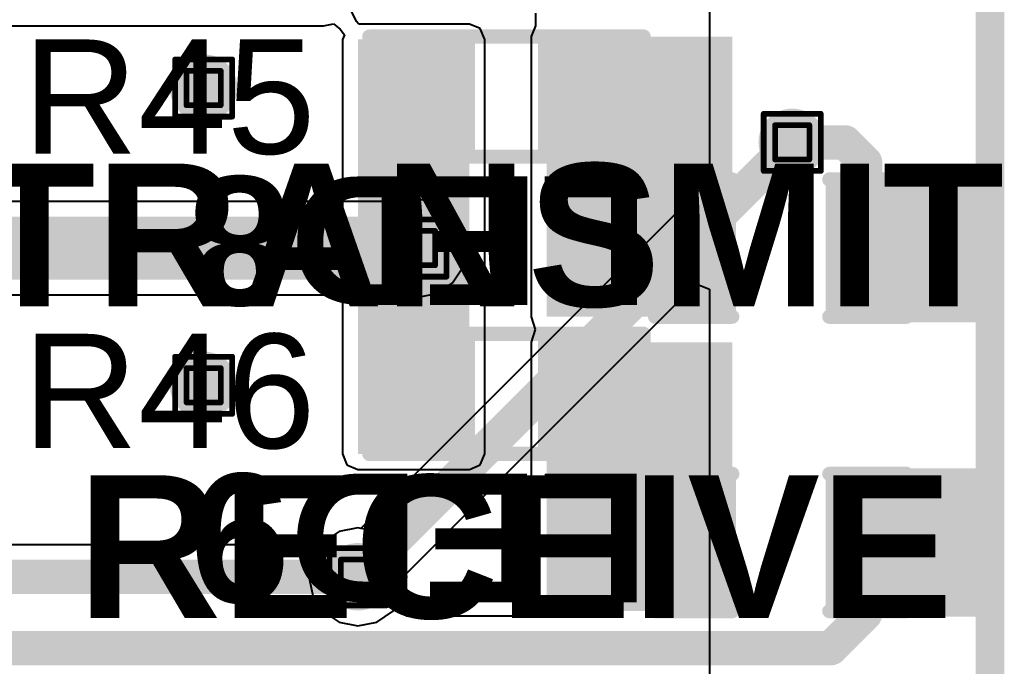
# Model space of a CAD drawing. Header units: inches. Extents: x -0.3 to 9.9, y -0.4 to 5.
# Drawn here: x 4.2856 to 4.6302, y 1.4837 to 1.7099 of the extents above; entities that cross this region are included whole.
import ezdxf

# ---------------------------------------------------------------- set-up
doc = ezdxf.new("R2010")
doc.units = ezdxf.units.IN
doc.header["$MEASUREMENT"] = 0
for name, color, linetype in [('Board Outline', 216, 'Continuous'), ('Bottom Layer', 5, 'Continuous'), ('Bottom Solder', 6, 'Continuous'), ('Drill Drawing', 1, 'Continuous'), ('Top Layer', 1, 'Continuous'), ('Top Overlay', 2, 'Continuous'), ('Top Paste', 8, 'Continuous'), ('Top Solder', 216, 'Continuous'), ('Via Holes', 16, 'Continuous')]:
    doc.layers.add(name, color=color, linetype=linetype)
doc.styles.add('Arial', font='', dxfattribs={"height": 0.2})
doc.styles.add('Arial_Bold', font='', dxfattribs={"height": 0.2})
doc.styles.get('Arial').set_extended_font_data('Arial')
doc.styles.get('Arial_Bold').set_extended_font_data('Arial', bold=True)

# ---------------------------------------------------------------- blocks, each defined once
blk = doc.blocks.new('R___0603_64')
at = {"layer": 'Top Layer'}
for points in [[(-0.015, 0.0175), (-0.015, -0.0175), (-0.045, -0.0175), (-0.045, 0.0175)], [(0.045, 0.0175), (0.045, -0.0175), (0.015, -0.0175), (0.015, 0.0175)]]:
    blk.add_hatch(color=1, dxfattribs=at).paths.add_polyline_path(points)
at = {"layer": 'Top Paste'}
for points in [[(-0.015, 0.0175), (-0.015, -0.0175), (-0.045, -0.0175), (-0.045, 0.0175)], [(0.045, 0.0175), (0.045, -0.0175), (0.015, -0.0175), (0.015, 0.0175)]]:
    blk.add_hatch(color=8, dxfattribs=at).paths.add_polyline_path(points)
at = {"layer": 'Top Solder'}
for points in [[(-0.011, 0.0215), (-0.011, -0.0215), (-0.049, -0.0215), (-0.049, 0.0215)], [(0.049, 0.0215), (0.049, -0.0215), (0.011, -0.0215), (0.011, 0.0215)]]:
    blk.add_hatch(color=216, dxfattribs=at).paths.add_polyline_path(points)
at = {"layer": 'Top Overlay'}
for points in [[(-0.048, 0.021, 0.005, 0.005, 0), (-0.048, -0.021, 0.005, 0.005, 0)], [(0.048, 0.021, 0.005, 0.005, 0), (-0.048, 0.021, 0.005, 0.005, 0)], [(0.048, 0.021, 0.005, 0.005, 0), (0.048, -0.021, 0.005, 0.005, 0)], [(0.048, -0.021, 0.005, 0.005, 0), (-0.048, -0.021, 0.005, 0.005, 0)]]:
    blk.add_lwpolyline(points, format="xyseb", dxfattribs=at)
for points in [[(-0.04925, 0.021, 0.0025, 0.0025, 1), (-0.04675, 0.021, 0.0025, 0.0025, 1)], [(-0.04925, 0.021, 0.0025, 0.0025, 1), (-0.04675, 0.021, 0.0025, 0.0025, 1)], [(0.04675, 0.021, 0.0025, 0.0025, 1), (0.04925, 0.021, 0.0025, 0.0025, 1)], [(0.04675, 0.021, 0.0025, 0.0025, 1), (0.04925, 0.021, 0.0025, 0.0025, 1)], [(-0.04925, -0.021, 0.0025, 0.0025, 1), (-0.04675, -0.021, 0.0025, 0.0025, 1)], [(-0.04925, -0.021, 0.0025, 0.0025, 1), (-0.04675, -0.021, 0.0025, 0.0025, 1)], [(0.04675, -0.021, 0.0025, 0.0025, 1), (0.04925, -0.021, 0.0025, 0.0025, 1)], [(0.04675, -0.021, 0.0025, 0.0025, 1), (0.04925, -0.021, 0.0025, 0.0025, 1)]]:
    blk.add_lwpolyline(points, format="xyseb", close=True, dxfattribs=at)
blk = doc.blocks.new('R___0603_65')
at = {"layer": 'Top Layer'}
for points in [[(-0.015, 0.0175), (-0.015, -0.0175), (-0.045, -0.0175), (-0.045, 0.0175)], [(0.045, 0.0175), (0.045, -0.0175), (0.015, -0.0175), (0.015, 0.0175)]]:
    blk.add_hatch(color=1, dxfattribs=at).paths.add_polyline_path(points)
at = {"layer": 'Top Paste'}
for points in [[(-0.015, 0.0175), (-0.015, -0.0175), (-0.045, -0.0175), (-0.045, 0.0175)], [(0.045, 0.0175), (0.045, -0.0175), (0.015, -0.0175), (0.015, 0.0175)]]:
    blk.add_hatch(color=8, dxfattribs=at).paths.add_polyline_path(points)
at = {"layer": 'Top Solder'}
for points in [[(-0.011, 0.0215), (-0.011, -0.0215), (-0.049, -0.0215), (-0.049, 0.0215)], [(0.049, 0.0215), (0.049, -0.0215), (0.011, -0.0215), (0.011, 0.0215)]]:
    blk.add_hatch(color=216, dxfattribs=at).paths.add_polyline_path(points)
at = {"layer": 'Top Overlay'}
for points in [[(-0.048, 0.021, 0.005, 0.005, 0), (-0.048, -0.021, 0.005, 0.005, 0)], [(0.048, 0.021, 0.005, 0.005, 0), (-0.048, 0.021, 0.005, 0.005, 0)], [(0.048, 0.021, 0.005, 0.005, 0), (0.048, -0.021, 0.005, 0.005, 0)], [(0.048, -0.021, 0.005, 0.005, 0), (-0.048, -0.021, 0.005, 0.005, 0)]]:
    blk.add_lwpolyline(points, format="xyseb", dxfattribs=at)
for points in [[(-0.04925, 0.021, 0.0025, 0.0025, 1), (-0.04675, 0.021, 0.0025, 0.0025, 1)], [(-0.04925, 0.021, 0.0025, 0.0025, 1), (-0.04675, 0.021, 0.0025, 0.0025, 1)], [(0.04675, 0.021, 0.0025, 0.0025, 1), (0.04925, 0.021, 0.0025, 0.0025, 1)], [(0.04675, 0.021, 0.0025, 0.0025, 1), (0.04925, 0.021, 0.0025, 0.0025, 1)], [(-0.04925, -0.021, 0.0025, 0.0025, 1), (-0.04675, -0.021, 0.0025, 0.0025, 1)], [(-0.04925, -0.021, 0.0025, 0.0025, 1), (-0.04675, -0.021, 0.0025, 0.0025, 1)], [(0.04675, -0.021, 0.0025, 0.0025, 1), (0.04925, -0.021, 0.0025, 0.0025, 1)], [(0.04675, -0.021, 0.0025, 0.0025, 1), (0.04925, -0.021, 0.0025, 0.0025, 1)]]:
    blk.add_lwpolyline(points, format="xyseb", close=True, dxfattribs=at)
blk = doc.blocks.new('LED_0603_114')
at = {"layer": 'Top Layer'}
for points in [[(-0.03937, 0.01969), (-0.01969, 0.01969), (-0.01969, -0.01969), (-0.03937, -0.01969)], [(0.01969, 0.01969), (0.03937, 0.01969), (0.03937, -0.01969), (0.01969, -0.01969)]]:
    blk.add_hatch(color=1, dxfattribs=at).paths.add_polyline_path(points)
at = {"layer": 'Top Overlay'}
blk.add_hatch(color=2, dxfattribs=at).paths.add_polyline_path([(0.044, -0.026), (0.069, -0.026), (0.069, 0.026), (0.044, 0.026)])
at = {"layer": 'Top Paste'}
for points in [[(-0.03937, 0.01969), (-0.01969, 0.01969), (-0.01969, -0.01969), (-0.03937, -0.01969)], [(0.01969, 0.01969), (0.03937, 0.01969), (0.03937, -0.01969), (0.01969, -0.01969)]]:
    blk.add_hatch(color=8, dxfattribs=at).paths.add_polyline_path(points)
at = {"layer": 'Top Solder'}
for points in [[(-0.04337, 0.02369), (-0.01569, 0.02369), (-0.01569, -0.02369), (-0.04337, -0.02369)], [(0.01569, 0.02369), (0.04337, 0.02369), (0.04337, -0.02369), (0.01569, -0.02369)]]:
    blk.add_hatch(color=216, dxfattribs=at).paths.add_polyline_path(points)
at = {"layer": 'Top Overlay'}
for points in [[(-0.044, 0.024, 0.005, 0.005, 0), (-0.017, 0.024, 0.005, 0.005, 0)], [(-0.044, -0.024, 0.005, 0.005, 0), (-0.044, 0.024, 0.005, 0.005, 0)], [(0.017, 0.024, 0.005, 0.005, 0), (0.044, 0.024, 0.005, 0.005, 0)], [(0.044, -0.024, 0.005, 0.005, 0), (0.044, 0.024, 0.005, 0.005, 0)], [(-0.044, -0.024, 0.005, 0.005, 0), (-0.017, -0.024, 0.005, 0.005, 0)], [(0.017, -0.024, 0.005, 0.005, 0), (0.044, -0.024, 0.005, 0.005, 0)]]:
    blk.add_lwpolyline(points, format="xyseb", dxfattribs=at)
for points in [[(-0.04525, 0.024, 0.0025, 0.0025, 1), (-0.04275, 0.024, 0.0025, 0.0025, 1)], [(-0.04525, 0.024, 0.0025, 0.0025, 1), (-0.04275, 0.024, 0.0025, 0.0025, 1)], [(-0.01825, 0.024, 0.0025, 0.0025, 1), (-0.01575, 0.024, 0.0025, 0.0025, 1)], [(0.01575, 0.024, 0.0025, 0.0025, 1), (0.01825, 0.024, 0.0025, 0.0025, 1)], [(0.04275, 0.024, 0.0025, 0.0025, 1), (0.04525, 0.024, 0.0025, 0.0025, 1)], [(0.04275, 0.024, 0.0025, 0.0025, 1), (0.04525, 0.024, 0.0025, 0.0025, 1)], [(-0.04525, -0.024, 0.0025, 0.0025, 1), (-0.04275, -0.024, 0.0025, 0.0025, 1)], [(-0.04525, -0.024, 0.0025, 0.0025, 1), (-0.04275, -0.024, 0.0025, 0.0025, 1)], [(-0.01825, -0.024, 0.0025, 0.0025, 1), (-0.01575, -0.024, 0.0025, 0.0025, 1)], [(0.01575, -0.024, 0.0025, 0.0025, 1), (0.01825, -0.024, 0.0025, 0.0025, 1)], [(0.04275, -0.024, 0.0025, 0.0025, 1), (0.04525, -0.024, 0.0025, 0.0025, 1)], [(0.04275, -0.024, 0.0025, 0.0025, 1), (0.04525, -0.024, 0.0025, 0.0025, 1)]]:
    blk.add_lwpolyline(points, format="xyseb", close=True, dxfattribs=at)
at = {"layer": 'Top Overlay', "style": 'Arial_Bold'}
blk.add_text('LED9', height=0.045, rotation=180, dxfattribs=at).set_placement((-0.04621, 0.02406))
blk = doc.blocks.new('LED_0603_115')
at = {"layer": 'Top Layer'}
for points in [[(-0.03937, 0.01969), (-0.01969, 0.01969), (-0.01969, -0.01969), (-0.03937, -0.01969)], [(0.01969, 0.01969), (0.03937, 0.01969), (0.03937, -0.01969), (0.01969, -0.01969)]]:
    blk.add_hatch(color=1, dxfattribs=at).paths.add_polyline_path(points)
at = {"layer": 'Top Overlay'}
blk.add_hatch(color=2, dxfattribs=at).paths.add_polyline_path([(0.044, -0.026), (0.069, -0.026), (0.069, 0.026), (0.044, 0.026)])
at = {"layer": 'Top Paste'}
for points in [[(-0.03937, 0.01969), (-0.01969, 0.01969), (-0.01969, -0.01969), (-0.03937, -0.01969)], [(0.01969, 0.01969), (0.03937, 0.01969), (0.03937, -0.01969), (0.01969, -0.01969)]]:
    blk.add_hatch(color=8, dxfattribs=at).paths.add_polyline_path(points)
at = {"layer": 'Top Solder'}
for points in [[(-0.04337, 0.02369), (-0.01569, 0.02369), (-0.01569, -0.02369), (-0.04337, -0.02369)], [(0.01569, 0.02369), (0.04337, 0.02369), (0.04337, -0.02369), (0.01569, -0.02369)]]:
    blk.add_hatch(color=216, dxfattribs=at).paths.add_polyline_path(points)
at = {"layer": 'Top Overlay'}
for points in [[(-0.044, 0.024, 0.005, 0.005, 0), (-0.017, 0.024, 0.005, 0.005, 0)], [(-0.044, -0.024, 0.005, 0.005, 0), (-0.044, 0.024, 0.005, 0.005, 0)], [(0.017, 0.024, 0.005, 0.005, 0), (0.044, 0.024, 0.005, 0.005, 0)], [(0.044, -0.024, 0.005, 0.005, 0), (0.044, 0.024, 0.005, 0.005, 0)], [(-0.044, -0.024, 0.005, 0.005, 0), (-0.017, -0.024, 0.005, 0.005, 0)], [(0.017, -0.024, 0.005, 0.005, 0), (0.044, -0.024, 0.005, 0.005, 0)]]:
    blk.add_lwpolyline(points, format="xyseb", dxfattribs=at)
for points in [[(-0.04525, 0.024, 0.0025, 0.0025, 1), (-0.04275, 0.024, 0.0025, 0.0025, 1)], [(-0.04525, 0.024, 0.0025, 0.0025, 1), (-0.04275, 0.024, 0.0025, 0.0025, 1)], [(-0.01825, 0.024, 0.0025, 0.0025, 1), (-0.01575, 0.024, 0.0025, 0.0025, 1)], [(0.01575, 0.024, 0.0025, 0.0025, 1), (0.01825, 0.024, 0.0025, 0.0025, 1)], [(0.04275, 0.024, 0.0025, 0.0025, 1), (0.04525, 0.024, 0.0025, 0.0025, 1)], [(0.04275, 0.024, 0.0025, 0.0025, 1), (0.04525, 0.024, 0.0025, 0.0025, 1)], [(-0.04525, -0.024, 0.0025, 0.0025, 1), (-0.04275, -0.024, 0.0025, 0.0025, 1)], [(-0.04525, -0.024, 0.0025, 0.0025, 1), (-0.04275, -0.024, 0.0025, 0.0025, 1)], [(-0.01825, -0.024, 0.0025, 0.0025, 1), (-0.01575, -0.024, 0.0025, 0.0025, 1)], [(0.01575, -0.024, 0.0025, 0.0025, 1), (0.01825, -0.024, 0.0025, 0.0025, 1)], [(0.04275, -0.024, 0.0025, 0.0025, 1), (0.04525, -0.024, 0.0025, 0.0025, 1)], [(0.04275, -0.024, 0.0025, 0.0025, 1), (0.04525, -0.024, 0.0025, 0.0025, 1)]]:
    blk.add_lwpolyline(points, format="xyseb", close=True, dxfattribs=at)
at = {"layer": 'Top Overlay', "style": 'Arial_Bold'}
blk.add_text('LED8', height=0.045, rotation=180, dxfattribs=at).set_placement((-0.04616, 0.02506))

msp = doc.modelspace()

# ---------------------------------------------------------------- hatches: boundary and pattern name
at = {"layer": 'Bottom Layer'}
h = msp.add_hatch(color=5, dxfattribs=at)
edge = h.paths.add_edge_path()
edge.add_arc((4.35, 1.686), 0.01181, 0, 360)
h = msp.add_hatch(color=5, dxfattribs=at)
edge = h.paths.add_edge_path()
edge.add_arc((4.556, 1.667), 0.01181, 0, 360)
h = msp.add_hatch(color=5, dxfattribs=at)
edge = h.paths.add_edge_path()
edge.add_arc((4.425, 1.63), 0.01181, 0, 360)
h = msp.add_hatch(color=5, dxfattribs=at)
edge = h.paths.add_edge_path()
edge.add_arc((4.35, 1.582), 0.01181, 0, 360)
h = msp.add_hatch(color=5, dxfattribs=at)
edge = h.paths.add_edge_path()
edge.add_arc((4.404, 1.515), 0.01181, 0, 360)
at = {"layer": 'Bottom Solder'}
h = msp.add_hatch(color=6, dxfattribs=at)
edge = h.paths.add_edge_path()
edge.add_arc((4.35, 1.686), 0.00591, 0, 360)
h = msp.add_hatch(color=6, dxfattribs=at)
edge = h.paths.add_edge_path()
edge.add_arc((4.556, 1.667), 0.00591, 0, 360)
h = msp.add_hatch(color=6, dxfattribs=at)
edge = h.paths.add_edge_path()
edge.add_arc((4.425, 1.63), 0.00591, 0, 360)
h = msp.add_hatch(color=6, dxfattribs=at)
edge = h.paths.add_edge_path()
edge.add_arc((4.35, 1.582), 0.00591, 0, 360)
h = msp.add_hatch(color=6, dxfattribs=at)
edge = h.paths.add_edge_path()
edge.add_arc((4.404, 1.515), 0.00591, 0, 360)
at = {"layer": 'Top Layer'}
for points in [[(4.404, 1.558), (4.443, 1.558), (4.443, 1.703), (4.404, 1.703)], [(4.535, 1.606), (4.535, 1.704), (4.47, 1.704), (4.47, 1.606)], [(4.535, 1.503), (4.535, 1.597), (4.47, 1.597), (4.47, 1.503)]]:
    msp.add_hatch(color=1, dxfattribs=at).paths.add_polyline_path(points)
h = msp.add_hatch(color=1, dxfattribs=at)
edge = h.paths.add_edge_path()
edge.add_arc((4.35, 1.686), 0.01181, 0, 360)
h = msp.add_hatch(color=1, dxfattribs=at)
edge = h.paths.add_edge_path()
edge.add_arc((4.556, 1.667), 0.01181, 0, 360)
h = msp.add_hatch(color=1, dxfattribs=at)
edge = h.paths.add_edge_path()
edge.add_arc((4.425, 1.63), 0.01181, 0, 360)
h = msp.add_hatch(color=1, dxfattribs=at)
edge = h.paths.add_edge_path()
edge.add_arc((4.35, 1.582), 0.01181, 0, 360)
h = msp.add_hatch(color=1, dxfattribs=at)
edge = h.paths.add_edge_path()
edge.add_arc((4.404, 1.515), 0.01181, 0, 360)
at = {"layer": 'Top Solder'}
h = msp.add_hatch(color=216, dxfattribs=at)
edge = h.paths.add_edge_path()
edge.add_arc((4.35, 1.686), 0.00591, 0, 360)
h = msp.add_hatch(color=216, dxfattribs=at)
edge = h.paths.add_edge_path()
edge.add_arc((4.556, 1.667), 0.00591, 0, 360)
h = msp.add_hatch(color=216, dxfattribs=at)
edge = h.paths.add_edge_path()
edge.add_arc((4.425, 1.63), 0.00591, 0, 360)
h = msp.add_hatch(color=216, dxfattribs=at)
edge = h.paths.add_edge_path()
edge.add_arc((4.35, 1.582), 0.00591, 0, 360)
h = msp.add_hatch(color=216, dxfattribs=at)
edge = h.paths.add_edge_path()
edge.add_arc((4.404, 1.515), 0.00591, 0, 360)
at = {"layer": 'Via Holes'}
h = msp.add_hatch(color=7, dxfattribs=at)
edge = h.paths.add_edge_path()
edge.add_arc((4.35, 1.686), 0.00591, 0, 360)
h = msp.add_hatch(color=7, dxfattribs=at)
edge = h.paths.add_edge_path()
edge.add_arc((4.556, 1.667), 0.00591, 0, 360)
h = msp.add_hatch(color=7, dxfattribs=at)
edge = h.paths.add_edge_path()
edge.add_arc((4.425, 1.63), 0.00591, 0, 360)
h = msp.add_hatch(color=7, dxfattribs=at)
edge = h.paths.add_edge_path()
edge.add_arc((4.35, 1.582), 0.00591, 0, 360)
h = msp.add_hatch(color=7, dxfattribs=at)
edge = h.paths.add_edge_path()
edge.add_arc((4.404, 1.515), 0.00591, 0, 360)

# ---------------------------------------------------------------- linework, layer by layer
at = {"layer": 'Board Outline'}
msp.add_lwpolyline([(4.62523, 2.76795, 0.01, 0.01, 0), (4.62523, -0.122, 0.01, 0.01, 0)], format="xyseb", dxfattribs=at)
at = {"layer": 'Bottom Layer'}
for p, q in [((4.527, 1.81723), (4.527, 1.65386)), ((4.527, 1.65386), (4.40507, 1.53193)), ((4.42084, 1.64631), (4.191, 1.64631)), ((4.425, 1.64714), (4.42084, 1.64631)), ((4.43156, 1.64584), (4.425, 1.64714)), ((4.43712, 1.64212), (4.43156, 1.64584)), ((4.44084, 1.63656), (4.43712, 1.64212)), ((4.44214, 1.63), (4.44084, 1.63656)), ((4.44084, 1.62344), (4.44214, 1.63)), ((4.43712, 1.61788), (4.44084, 1.62344)), ((4.42093, 1.51607), (4.52238, 1.61752)), ((4.43156, 1.61416), (4.43712, 1.61788)), ((4.52238, 1.61752), (4.527, 1.61561)), ((4.19776, 1.61369), (4.42084, 1.61369)), ((4.42084, 1.61369), (4.425, 1.61286)), ((4.425, 1.61286), (4.43156, 1.61416)), ((4.527, 1.61561), (4.527, 1.21663)), ((4.39744, 1.53084), (4.39188, 1.52712)), ((4.404, 1.53214), (4.39744, 1.53084)), ((4.40507, 1.53193), (4.404, 1.53214)), ((4.39188, 1.52712), (4.38816, 1.52156)), ((4.38816, 1.52156), (4.38686, 1.515)), ((4.38686, 1.515), (4.38816, 1.50844)), ((4.41984, 1.50844), (4.42114, 1.515)), ((4.42114, 1.515), (4.42093, 1.51607)), ((4.38816, 1.50844), (4.39188, 1.50288)), ((4.41612, 1.50288), (4.41984, 1.50844)), ((4.39188, 1.50288), (4.39744, 1.49916)), ((4.41056, 1.49916), (4.41612, 1.50288)), ((4.39744, 1.49916), (4.404, 1.49786)), ((4.404, 1.49786), (4.41056, 1.49916))]:
    msp.add_line(p, q, dxfattribs=at)
for points in [[(4.404, 1.515, 0.012, 0.012, 0), (4.556, 1.667, 0.012, 0.012, 0)], [(4.191, 1.63, 0.022, 0.022, 0), (4.425, 1.63, 0.022, 0.022, 0)]]:
    msp.add_lwpolyline(points, format="xyseb", dxfattribs=at)
for points in [[(4.553, 1.667, 0.006, 0.006, 1), (4.559, 1.667, 0.006, 0.006, 1)], [(4.4195, 1.63, 0.011, 0.011, 1), (4.4305, 1.63, 0.011, 0.011, 1)], [(4.401, 1.515, 0.006, 0.006, 1), (4.407, 1.515, 0.006, 0.006, 1)]]:
    msp.add_lwpolyline(points, format="xyseb", close=True, dxfattribs=at)
at = {"layer": 'Drill Drawing'}
for points in [[(4.34, 1.696, 0.002, 0.002, 0), (4.36, 1.696, 0.002, 0.002, 0)], [(4.34, 1.676, 0.002, 0.002, 0), (4.34, 1.696, 0.002, 0.002, 0)], [(4.36, 1.676, 0.002, 0.002, 0), (4.36, 1.696, 0.002, 0.002, 0)], [(4.344, 1.692, 0.002, 0.002, 0), (4.356, 1.692, 0.002, 0.002, 0)], [(4.344, 1.68, 0.002, 0.002, 0), (4.344, 1.692, 0.002, 0.002, 0)], [(4.356, 1.68, 0.002, 0.002, 0), (4.356, 1.692, 0.002, 0.002, 0)], [(4.344, 1.68, 0.002, 0.002, 0), (4.356, 1.68, 0.002, 0.002, 0)], [(4.34, 1.676, 0.002, 0.002, 0), (4.36, 1.676, 0.002, 0.002, 0)], [(4.546, 1.677, 0.002, 0.002, 0), (4.566, 1.677, 0.002, 0.002, 0)], [(4.546, 1.657, 0.002, 0.002, 0), (4.546, 1.677, 0.002, 0.002, 0)], [(4.566, 1.657, 0.002, 0.002, 0), (4.566, 1.677, 0.002, 0.002, 0)], [(4.55, 1.673, 0.002, 0.002, 0), (4.562, 1.673, 0.002, 0.002, 0)], [(4.55, 1.661, 0.002, 0.002, 0), (4.55, 1.673, 0.002, 0.002, 0)], [(4.562, 1.661, 0.002, 0.002, 0), (4.562, 1.673, 0.002, 0.002, 0)], [(4.55, 1.661, 0.002, 0.002, 0), (4.562, 1.661, 0.002, 0.002, 0)], [(4.546, 1.657, 0.002, 0.002, 0), (4.566, 1.657, 0.002, 0.002, 0)], [(4.415, 1.64, 0.002, 0.002, 0), (4.435, 1.64, 0.002, 0.002, 0)], [(4.415, 1.62, 0.002, 0.002, 0), (4.415, 1.64, 0.002, 0.002, 0)], [(4.435, 1.62, 0.002, 0.002, 0), (4.435, 1.64, 0.002, 0.002, 0)], [(4.419, 1.636, 0.002, 0.002, 0), (4.431, 1.636, 0.002, 0.002, 0)], [(4.419, 1.624, 0.002, 0.002, 0), (4.419, 1.636, 0.002, 0.002, 0)], [(4.431, 1.624, 0.002, 0.002, 0), (4.431, 1.636, 0.002, 0.002, 0)], [(4.419, 1.624, 0.002, 0.002, 0), (4.431, 1.624, 0.002, 0.002, 0)], [(4.415, 1.62, 0.002, 0.002, 0), (4.435, 1.62, 0.002, 0.002, 0)], [(4.34, 1.592, 0.002, 0.002, 0), (4.36, 1.592, 0.002, 0.002, 0)], [(4.34, 1.572, 0.002, 0.002, 0), (4.34, 1.592, 0.002, 0.002, 0)], [(4.36, 1.572, 0.002, 0.002, 0), (4.36, 1.592, 0.002, 0.002, 0)], [(4.344, 1.588, 0.002, 0.002, 0), (4.356, 1.588, 0.002, 0.002, 0)], [(4.344, 1.576, 0.002, 0.002, 0), (4.344, 1.588, 0.002, 0.002, 0)], [(4.356, 1.576, 0.002, 0.002, 0), (4.356, 1.588, 0.002, 0.002, 0)], [(4.344, 1.576, 0.002, 0.002, 0), (4.356, 1.576, 0.002, 0.002, 0)], [(4.34, 1.572, 0.002, 0.002, 0), (4.36, 1.572, 0.002, 0.002, 0)], [(4.394, 1.525, 0.002, 0.002, 0), (4.414, 1.525, 0.002, 0.002, 0)], [(4.394, 1.505, 0.002, 0.002, 0), (4.394, 1.525, 0.002, 0.002, 0)], [(4.414, 1.505, 0.002, 0.002, 0), (4.414, 1.525, 0.002, 0.002, 0)], [(4.398, 1.521, 0.002, 0.002, 0), (4.41, 1.521, 0.002, 0.002, 0)], [(4.398, 1.509, 0.002, 0.002, 0), (4.398, 1.521, 0.002, 0.002, 0)], [(4.41, 1.509, 0.002, 0.002, 0), (4.41, 1.521, 0.002, 0.002, 0)], [(4.398, 1.509, 0.002, 0.002, 0), (4.41, 1.509, 0.002, 0.002, 0)], [(4.394, 1.505, 0.002, 0.002, 0), (4.414, 1.505, 0.002, 0.002, 0)]]:
    msp.add_lwpolyline(points, format="xyseb", dxfattribs=at)
for points in [[(4.3395, 1.696, 0.001, 0.001, 1), (4.3405, 1.696, 0.001, 0.001, 1)], [(4.3395, 1.696, 0.001, 0.001, 1), (4.3405, 1.696, 0.001, 0.001, 1)], [(4.3595, 1.696, 0.001, 0.001, 1), (4.3605, 1.696, 0.001, 0.001, 1)], [(4.3595, 1.696, 0.001, 0.001, 1), (4.3605, 1.696, 0.001, 0.001, 1)], [(4.3435, 1.692, 0.001, 0.001, 1), (4.3445, 1.692, 0.001, 0.001, 1)], [(4.3435, 1.692, 0.001, 0.001, 1), (4.3445, 1.692, 0.001, 0.001, 1)], [(4.3555, 1.692, 0.001, 0.001, 1), (4.3565, 1.692, 0.001, 0.001, 1)], [(4.3555, 1.692, 0.001, 0.001, 1), (4.3565, 1.692, 0.001, 0.001, 1)], [(4.3435, 1.68, 0.001, 0.001, 1), (4.3445, 1.68, 0.001, 0.001, 1)], [(4.3435, 1.68, 0.001, 0.001, 1), (4.3445, 1.68, 0.001, 0.001, 1)], [(4.3555, 1.68, 0.001, 0.001, 1), (4.3565, 1.68, 0.001, 0.001, 1)], [(4.3555, 1.68, 0.001, 0.001, 1), (4.3565, 1.68, 0.001, 0.001, 1)], [(4.3395, 1.676, 0.001, 0.001, 1), (4.3405, 1.676, 0.001, 0.001, 1)], [(4.3395, 1.676, 0.001, 0.001, 1), (4.3405, 1.676, 0.001, 0.001, 1)], [(4.3595, 1.676, 0.001, 0.001, 1), (4.3605, 1.676, 0.001, 0.001, 1)], [(4.3595, 1.676, 0.001, 0.001, 1), (4.3605, 1.676, 0.001, 0.001, 1)], [(4.5455, 1.677, 0.001, 0.001, 1), (4.5465, 1.677, 0.001, 0.001, 1)], [(4.5455, 1.677, 0.001, 0.001, 1), (4.5465, 1.677, 0.001, 0.001, 1)], [(4.5655, 1.677, 0.001, 0.001, 1), (4.5665, 1.677, 0.001, 0.001, 1)], [(4.5655, 1.677, 0.001, 0.001, 1), (4.5665, 1.677, 0.001, 0.001, 1)], [(4.5495, 1.673, 0.001, 0.001, 1), (4.5505, 1.673, 0.001, 0.001, 1)], [(4.5495, 1.673, 0.001, 0.001, 1), (4.5505, 1.673, 0.001, 0.001, 1)], [(4.5615, 1.673, 0.001, 0.001, 1), (4.5625, 1.673, 0.001, 0.001, 1)], [(4.5615, 1.673, 0.001, 0.001, 1), (4.5625, 1.673, 0.001, 0.001, 1)], [(4.5495, 1.661, 0.001, 0.001, 1), (4.5505, 1.661, 0.001, 0.001, 1)], [(4.5495, 1.661, 0.001, 0.001, 1), (4.5505, 1.661, 0.001, 0.001, 1)], [(4.5615, 1.661, 0.001, 0.001, 1), (4.5625, 1.661, 0.001, 0.001, 1)], [(4.5615, 1.661, 0.001, 0.001, 1), (4.5625, 1.661, 0.001, 0.001, 1)], [(4.5455, 1.657, 0.001, 0.001, 1), (4.5465, 1.657, 0.001, 0.001, 1)], [(4.5455, 1.657, 0.001, 0.001, 1), (4.5465, 1.657, 0.001, 0.001, 1)], [(4.5655, 1.657, 0.001, 0.001, 1), (4.5665, 1.657, 0.001, 0.001, 1)], [(4.5655, 1.657, 0.001, 0.001, 1), (4.5665, 1.657, 0.001, 0.001, 1)], [(4.4145, 1.64, 0.001, 0.001, 1), (4.4155, 1.64, 0.001, 0.001, 1)], [(4.4145, 1.64, 0.001, 0.001, 1), (4.4155, 1.64, 0.001, 0.001, 1)], [(4.4345, 1.64, 0.001, 0.001, 1), (4.4355, 1.64, 0.001, 0.001, 1)], [(4.4345, 1.64, 0.001, 0.001, 1), (4.4355, 1.64, 0.001, 0.001, 1)], [(4.4185, 1.636, 0.001, 0.001, 1), (4.4195, 1.636, 0.001, 0.001, 1)], [(4.4185, 1.636, 0.001, 0.001, 1), (4.4195, 1.636, 0.001, 0.001, 1)], [(4.4305, 1.636, 0.001, 0.001, 1), (4.4315, 1.636, 0.001, 0.001, 1)], [(4.4305, 1.636, 0.001, 0.001, 1), (4.4315, 1.636, 0.001, 0.001, 1)], [(4.4185, 1.624, 0.001, 0.001, 1), (4.4195, 1.624, 0.001, 0.001, 1)], [(4.4185, 1.624, 0.001, 0.001, 1), (4.4195, 1.624, 0.001, 0.001, 1)], [(4.4305, 1.624, 0.001, 0.001, 1), (4.4315, 1.624, 0.001, 0.001, 1)], [(4.4305, 1.624, 0.001, 0.001, 1), (4.4315, 1.624, 0.001, 0.001, 1)], [(4.4145, 1.62, 0.001, 0.001, 1), (4.4155, 1.62, 0.001, 0.001, 1)], [(4.4145, 1.62, 0.001, 0.001, 1), (4.4155, 1.62, 0.001, 0.001, 1)], [(4.4345, 1.62, 0.001, 0.001, 1), (4.4355, 1.62, 0.001, 0.001, 1)], [(4.4345, 1.62, 0.001, 0.001, 1), (4.4355, 1.62, 0.001, 0.001, 1)], [(4.3395, 1.592, 0.001, 0.001, 1), (4.3405, 1.592, 0.001, 0.001, 1)], [(4.3395, 1.592, 0.001, 0.001, 1), (4.3405, 1.592, 0.001, 0.001, 1)], [(4.3595, 1.592, 0.001, 0.001, 1), (4.3605, 1.592, 0.001, 0.001, 1)], [(4.3595, 1.592, 0.001, 0.001, 1), (4.3605, 1.592, 0.001, 0.001, 1)], [(4.3435, 1.588, 0.001, 0.001, 1), (4.3445, 1.588, 0.001, 0.001, 1)], [(4.3435, 1.588, 0.001, 0.001, 1), (4.3445, 1.588, 0.001, 0.001, 1)], [(4.3555, 1.588, 0.001, 0.001, 1), (4.3565, 1.588, 0.001, 0.001, 1)], [(4.3555, 1.588, 0.001, 0.001, 1), (4.3565, 1.588, 0.001, 0.001, 1)], [(4.3435, 1.576, 0.001, 0.001, 1), (4.3445, 1.576, 0.001, 0.001, 1)], [(4.3435, 1.576, 0.001, 0.001, 1), (4.3445, 1.576, 0.001, 0.001, 1)], [(4.3555, 1.576, 0.001, 0.001, 1), (4.3565, 1.576, 0.001, 0.001, 1)], [(4.3555, 1.576, 0.001, 0.001, 1), (4.3565, 1.576, 0.001, 0.001, 1)], [(4.3395, 1.572, 0.001, 0.001, 1), (4.3405, 1.572, 0.001, 0.001, 1)], [(4.3395, 1.572, 0.001, 0.001, 1), (4.3405, 1.572, 0.001, 0.001, 1)], [(4.3595, 1.572, 0.001, 0.001, 1), (4.3605, 1.572, 0.001, 0.001, 1)], [(4.3595, 1.572, 0.001, 0.001, 1), (4.3605, 1.572, 0.001, 0.001, 1)], [(4.3935, 1.525, 0.001, 0.001, 1), (4.3945, 1.525, 0.001, 0.001, 1)], [(4.3935, 1.525, 0.001, 0.001, 1), (4.3945, 1.525, 0.001, 0.001, 1)], [(4.4135, 1.525, 0.001, 0.001, 1), (4.4145, 1.525, 0.001, 0.001, 1)], [(4.4135, 1.525, 0.001, 0.001, 1), (4.4145, 1.525, 0.001, 0.001, 1)], [(4.3975, 1.521, 0.001, 0.001, 1), (4.3985, 1.521, 0.001, 0.001, 1)], [(4.3975, 1.521, 0.001, 0.001, 1), (4.3985, 1.521, 0.001, 0.001, 1)], [(4.4095, 1.521, 0.001, 0.001, 1), (4.4105, 1.521, 0.001, 0.001, 1)], [(4.4095, 1.521, 0.001, 0.001, 1), (4.4105, 1.521, 0.001, 0.001, 1)], [(4.3975, 1.509, 0.001, 0.001, 1), (4.3985, 1.509, 0.001, 0.001, 1)], [(4.3975, 1.509, 0.001, 0.001, 1), (4.3985, 1.509, 0.001, 0.001, 1)], [(4.4095, 1.509, 0.001, 0.001, 1), (4.4105, 1.509, 0.001, 0.001, 1)], [(4.4095, 1.509, 0.001, 0.001, 1), (4.4105, 1.509, 0.001, 0.001, 1)], [(4.3935, 1.505, 0.001, 0.001, 1), (4.3945, 1.505, 0.001, 0.001, 1)], [(4.3935, 1.505, 0.001, 0.001, 1), (4.3945, 1.505, 0.001, 0.001, 1)], [(4.4135, 1.505, 0.001, 0.001, 1), (4.4145, 1.505, 0.001, 0.001, 1)], [(4.4135, 1.505, 0.001, 0.001, 1), (4.4145, 1.505, 0.001, 0.001, 1)]]:
    msp.add_lwpolyline(points, format="xyseb", close=True, dxfattribs=at)
at = {"layer": 'Top Layer'}
for p, q in [((4.40353, 1.70934), (4.40176, 1.71289)), ((4.40434, 1.70841), (4.40353, 1.70934)), ((4.46617, 1.71217), (4.46617, 1.70783)), ((3.92365, 1.70778), (4.392, 1.70778)), ((4.392, 1.70778), (4.39544, 1.70847)), ((4.392, 1.70778), (4.392, 1.70778)), ((4.39544, 1.70847), (4.39777, 1.70662)), ((4.39777, 1.70662), (4.39925, 1.7046)), ((4.443, 1.70841), (4.40434, 1.70841)), ((4.44683, 1.70683), (4.443, 1.70841)), ((4.44841, 1.703), (4.44683, 1.70683)), ((4.46617, 1.70783), (4.46459, 1.704)), ((4.46617, 1.70783), (4.46617, 1.70783)), ((4.39925, 1.7046), (4.39859, 1.703)), ((4.39859, 1.703), (4.39859, 1.558)), ((4.44841, 1.558), (4.44841, 1.703)), ((4.46459, 1.704), (4.46459, 1.606)), ((4.46459, 1.606), (4.46462, 1.60593)), ((4.46462, 1.60593), (4.466, 1.6015)), ((4.466, 1.6015), (4.46462, 1.59707)), ((4.46462, 1.59707), (4.46459, 1.597)), ((4.46459, 1.597), (4.46459, 1.503)), ((4.39859, 1.558), (4.40017, 1.55417)), ((4.44683, 1.55417), (4.44841, 1.558)), ((4.40017, 1.55417), (4.404, 1.55259)), ((4.404, 1.55259), (4.443, 1.55259)), ((4.443, 1.55259), (4.44683, 1.55417)), ((4.39744, 1.53084), (4.39188, 1.52712)), ((4.404, 1.53214), (4.39744, 1.53084)), ((4.41056, 1.53084), (4.404, 1.53214)), ((4.41612, 1.52712), (4.41056, 1.53084)), ((4.39188, 1.52712), (4.39128, 1.52622)), ((4.41984, 1.52156), (4.41612, 1.52712)), ((4.39128, 1.52622), (4.003, 1.52622)), ((4.42114, 1.515), (4.41984, 1.52156)), ((4.41984, 1.50844), (4.42114, 1.515)), ((4.41835, 1.50622), (4.41984, 1.50844)), ((4.42102, 1.50122), (4.41835, 1.50622)), ((4.46459, 1.503), (4.4634, 1.50122)), ((4.4634, 1.50122), (4.42102, 1.50122))]:
    msp.add_line(p, q, dxfattribs=at)
for points in [[(4.556, 1.667, 0.012, 0.012, 0), (4.5745, 1.667, 0.012, 0.012, 0)], [(4.5745, 1.667, 0.012, 0.012, 0), (4.58153, 1.65997, 0.012, 0.012, 0)], [(4.58153, 1.63, 0.012, 0.012, 0), (4.58153, 1.65997, 0.012, 0.012, 0)], [(4.57969, 1.52516, 0.016, 0.016, 0), (4.58153, 1.527, 0.016, 0.016, 0)], [(4.58153, 1.50203, 0.012, 0.012, 0), (4.58153, 1.527, 0.012, 0.012, 0)], [(4.003, 1.515, 0.012, 0.012, 0), (4.404, 1.515, 0.012, 0.012, 0)], [(4.5695, 1.49, 0.012, 0.012, 0), (4.58153, 1.50203, 0.012, 0.012, 0)], [(4.007, 1.49, 0.012, 0.012, 0), (4.5695, 1.49, 0.012, 0.012, 0)]]:
    msp.add_lwpolyline(points, format="xyseb", dxfattribs=at)
for points in [[(4.553, 1.667, 0.006, 0.006, 1), (4.559, 1.667, 0.006, 0.006, 1)], [(4.5715, 1.667, 0.006, 0.006, 1), (4.5775, 1.667, 0.006, 0.006, 1)], [(4.5715, 1.667, 0.006, 0.006, 1), (4.5775, 1.667, 0.006, 0.006, 1)], [(4.57853, 1.65997, 0.006, 0.006, 1), (4.58453, 1.65997, 0.006, 0.006, 1)], [(4.57853, 1.65997, 0.006, 0.006, 1), (4.58453, 1.65997, 0.006, 0.006, 1)], [(4.57853, 1.63, 0.006, 0.006, 1), (4.58453, 1.63, 0.006, 0.006, 1)], [(4.57753, 1.527, 0.008, 0.008, 1), (4.58553, 1.527, 0.008, 0.008, 1)], [(4.57569, 1.52516, 0.008, 0.008, 1), (4.58369, 1.52516, 0.008, 0.008, 1)], [(4.57853, 1.527, 0.006, 0.006, 1), (4.58453, 1.527, 0.006, 0.006, 1)], [(4.401, 1.515, 0.006, 0.006, 1), (4.407, 1.515, 0.006, 0.006, 1)], [(4.57853, 1.50203, 0.006, 0.006, 1), (4.58453, 1.50203, 0.006, 0.006, 1)], [(4.57853, 1.50203, 0.006, 0.006, 1), (4.58453, 1.50203, 0.006, 0.006, 1)], [(4.5665, 1.49, 0.006, 0.006, 1), (4.5725, 1.49, 0.006, 0.006, 1)], [(4.5665, 1.49, 0.006, 0.006, 1), (4.5725, 1.49, 0.006, 0.006, 1)]]:
    msp.add_lwpolyline(points, format="xyseb", close=True, dxfattribs=at)

# ---------------------------------------------------------------- block references
at = {"rotation": 180}
for name, p in [('R___0603_65', (4.456, 1.683)), ('R___0603_64', (4.456, 1.579))]:
    msp.add_blockref(name, p, dxfattribs=at)
for name, p in [('LED_0603_115', (4.552, 1.63)), ('LED_0603_114', (4.552, 1.527))]:
    msp.add_blockref(name, p)

# ---------------------------------------------------------------- texts
at = {"layer": 'Top Overlay', "style": 'Arial'}
for s, p in [('R45', (4.28668, 1.66301)), ('R46', (4.28668, 1.56001))]:
    msp.add_text(s, height=0.04, dxfattribs=at).set_placement(p)
at = {"layer": 'Top Overlay', "style": 'Arial_Bold'}
for s, p in [('TRANSMIT', (4.26942, 1.60959)), ('RECEIVE', (4.30574, 1.50054))]:
    msp.add_text(s, height=0.05, rotation=360, dxfattribs=at).set_placement(p)

doc.saveas('drawing.dxf')
